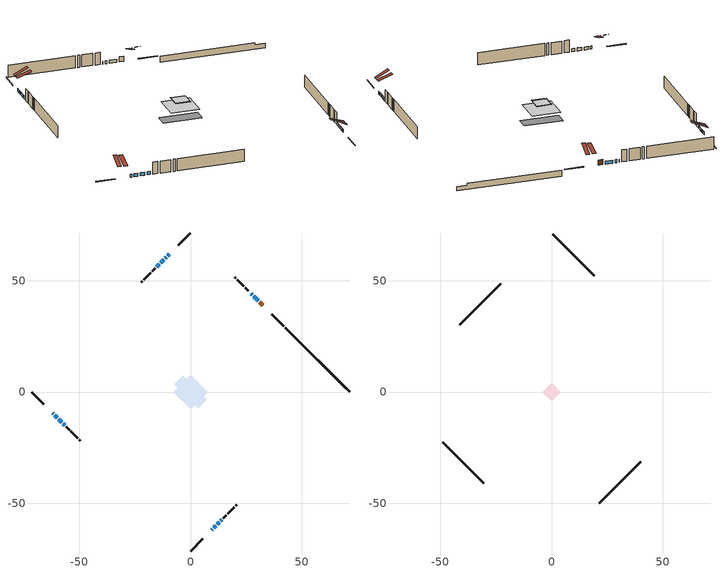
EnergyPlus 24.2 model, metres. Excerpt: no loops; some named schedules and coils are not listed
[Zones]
conditioned space
 floor adiabatic (AdiabaticFloorConstruction): -7.87,0 0,7.87 7.87,0 0,-7.87 z3.32
 floor foundation (Slab1 construction): -7.24,3.6 -3.6,7.24 7.24,-3.6 3.6,-7.24 z-1.58
 wall outside (RimJoist1 construction): 0,-71.55 5.43,-66.12 / -71.55,0 -66.12,-5.43 / 0,71.55 -5.43,66.12 / 41.94,29.62 36.51,35.04 z0.88:1.18
 wall outside (AdiabaticWallConstruction 1): 32.45,39.1 31.2,40.35 z0.88:2.91
 wall outside (AdiabaticWallConstruction): -62.06,-9.49 -61.67,-9.88 / 30.54,41.01 28.46,43.09 / 9.49,-62.06 9.84,-61.71 / -61.01,-10.54 -59.89,-11.66 / 10.49,-61.06 11.4,-60.15 / -9.49,62.06 -10.33,61.22 / 12.05,-59.5 12.9,-58.65 / 27.8,43.75 27.41,44.15 / 26.75,44.8 26.64,44.91 / 13.55,-58 14.08,-57.47 / -59.23,-12.32 -57.97,-13.58 / -57.32,-14.23 -56.48,-15.07 / -10.99,60.56 -11.37,60.18 / -12.03,59.52 -13.5,58.05 / -14.15,57.4 -15.28,56.27 z0.88:2.1
 wall outside (Wall1 construction): 14.74,-56.81 16.12,-55.43 / -55.83,-15.72 -54.45,-17.1 / -15.94,55.61 -17.32,54.23 / 25.98,45.57 24.6,46.95 z0.88:5.76
 wall outside (Wall2 construction): 16.78,-54.77 19.76,-51.79 / -53.79,-17.76 -50.8,-20.75 / -17.97,53.58 -20.96,50.59 / 23.94,47.61 20.96,50.59 z0.88:5.76
 wall outside (Wall3 construction): 20.42,-51.13 20.9,-50.65 / -50.15,-21.4 -49.66,-21.89 / -21.62,49.93 -22.1,49.45 / 20.3,51.25 19.81,51.74 z0.88:5.76
 wall foundation (FoundationWall1 construction): 42.59,28.96,-1.58 42.59,28.96,0.88 68.65,2.9,0.88 68.65,2.9,0.17 71.55,0,0.17 71.55,0,-1.58
 window (WindowConstruction 9): -62.06,-9.49 -61.67,-9.88 z0.88:2.1
 window (WindowConstruction 5): 30.54,41.01 28.46,43.09 z0.88:2.1
 window (WindowConstruction 6): 9.49,-62.06 9.83,-61.72 z0.88:2.1
 window (WindowConstruction 7): -61.01,-10.54 -59.89,-11.66 z0.88:2.1
 window (WindowConstruction 8): 10.49,-61.06 11.4,-60.15 z0.88:2.1
 window (WindowConstruction 13): -9.49,62.06 -10.33,61.22 z0.88:2.1
 window (WindowConstruction 14): 12.05,-59.5 12.9,-58.65 z0.88:2.1
 window (WindowConstruction 10): 27.8,43.75 27.41,44.14 z0.88:2.1
 window (WindowConstruction 11): 26.75,44.8 26.64,44.91 z0.88:2.1
 window (WindowConstruction 12): 13.56,-57.99 14.08,-57.47 z0.88:2.1
 window (WindowConstruction): -59.23,-12.32 -57.97,-13.58 z0.88:2.1
 window (WindowConstruction 1): -57.32,-14.23 -56.49,-15.07 z0.88:2.1
 window (WindowConstruction 2): -10.99,60.56 -11.37,60.18 z0.88:2.1
 window (WindowConstruction 3): -12.03,59.52 -13.5,58.05 z0.88:2.1
 window (WindowConstruction 4): -14.16,57.39 -15.28,56.27 z0.88:2.1
 door (Door): 32.45,39.1 31.2,40.35 z0.88:2.91
 ceiling adiabatic (AdiabaticFloorConstruction): 0,-7.87 7.87,0 0,7.87 -7.87,0 z3.32
 roof outside (Roof1 construction): 0,3.24 -3.24,0 0,-3.24 3.24,0 z5.76
attic - vented
 floor to conditioned space (Floor1 construction Reversed): -3.83,0 0,3.83 3.83,0 0,-3.83 z5.76
 floor to conditioned space (Floor2 construction Reversed): -4.18,0 0,4.18 4.18,0 0,-4.18 z5.76
 wall outside (Wall4 construction): 21.56,-49.99 40.06,-31.49 / -49.01,-22.55 -30.5,-41.05 / -22.76,48.79 -41.26,30.29 / 19.16,52.39 0.66,70.89 z0.88:5.76
 roof outside (Roof2 construction): 7.1,-64.45,5.76 3.47,-60.82,8.32 2.46,-61.84,8.32 6.09,-65.46,5.76; -64.45,-7.1,5.76 -60.82,-3.47,8.32 -61.84,-2.46,8.32 -65.46,-6.09,5.76; -7.1,64.45,5.76 -3.47,60.82,8.32 -2.46,61.84,8.32 -6.09,65.46,5.76; 34.84,36.71,5.76 31.21,33.09,8.32 32.22,32.08,8.32 35.85,35.7,5.76
 roof outside (Roof3 construction): 8.83,-62.72,5.76 4.76,-58.65,7.68 3.68,-59.72,7.68 7.76,-63.79,5.76; -62.72,-8.83,5.76 -58.65,-4.76,7.68 -59.72,-3.68,7.68 -63.79,-7.76,5.76; -8.83,62.72,5.76 -4.76,58.65,7.68 -3.68,59.72,7.68 -7.76,63.79,5.76; 33.11,38.45,5.76 29.03,34.37,7.68 30.1,33.3,7.68 34.18,37.37,5.76
[Building]
Building 1: Terrain=Suburbs
[Site:Location]
Mont Joli AP_QC: Latitude {deg}=48.61; Longitude {deg}=-68.21; Time Zone {hr}=-5; Elevation {m}=52; Keep Site Location Information=Yes
[Site:GroundTemperature:Shallow]
-0.843868, -3.04892, -3.2255, -2.1791, 2.02165, 6.20283, 9.82768, 12.1239, 12.319, 10.4514, 6.91898, 2.86606
[Site:WaterMainsTemperature]
Calculation Method=Schedule; Temperature Schedule=mains temperature schedule
[Material] Roughness=Rough; Thermal Absorptance=0.9
Name | Thickness {m} | Conductivity {W/m-K} | Density {kg/m3} | Specific Heat {J/kg-K} | Solar Absorptance | Visible Absorptance
asphalt or fiberglass shingles | 0.00635 | 0.162714 | 1121.4 | 1465.45 | 0.4 | 0.4
ceiling loosefill ins | 0.169333 | 0.0480833 | 16.02 | 1046.75 | 0.7 | 0.7
ceiling stud and cavity | 0.1397 | 0.112217 | 65.682 | 1177.47 | 0.7 | 0.7
ceiling stud and cavity 1 | 0.1397 | 0.157415 | 65.682 | 1177.47 | 0.7 | 0.7
concrete 4.0 in. | 0.1016 | 1.803125 | 2242.8 | 837.4 | 0.7 | 0.7
concrete 8.0 in. | 0.2032 | 1.803125 | 2242.8 | 837.4 | 0.7 | 0.7
door material | 0.04445 | 0.0451087 | 512.64 | 1214.23 | 0.7 | 0.7
exterior vertical ins | 0.0407268 | 0.029427 | 32.04 | 1214.23 | 0.7 | 0.7
floor covering | 0.0127 | 0.0433444 | 54.468 | 1339.84 | 0.6 | 0.6
floor rigid ins; wall rigid ins 1 | 0.512978 | 0.029427 | 32.04 | 1214.23 | 0.7 | 0.7
floor stud and cavity | 0.1397 | 1.75129 | 37.0049 | 1207.88 | 0.7 | 0.7
furniture material conditioned space 1 | 0.1524 | 0.115458 | 640.8 | 1214.23 | 0.6 | 0.6
gypsum board | 0.0127 | 0.160291 | 801 | 837.4 | 0.6 | 0.6
gypsum board 1 | 0.0127 | 0.160291 | 801 | 837.4 | 0.7 | 0.7
osb sheathing 0.5 in. | 0.0127 | 0.115458 | 512.64 | 1214.23 | 0.7 | 0.7
osb sheathing 0.75 in. | 0.01905 | 0.115458 | 512.64 | 1214.23 | 0.7 | 0.7
osb sheathing 2.0 in. | 0.0508 | 0.115458 | 512.64 | 1214.23 | 0.7 | 0.7
rim joist stud and cavity | 0.0508 | 0.0278588 | 125.044 | 1163.47 | 0.6 | 0.6
roof stud and cavity | 0.2032 | 0.17329 | 78.34581 | 1123.46 | 0.7 | 0.7
wall rigid ins | 0.051816 | 0.029427 | 32.04 | 1214.23 | 0.7 | 0.7
wall stud and cavity | 0.1397 | 0.0986797 | 139.0536 | 1170.24 | 0.7 | 0.7
wall stud and cavity 1 | 0.1397 | 0.19304 | 139.0536 | 1170.24 | 0.7 | 0.7
wall stud and cavity 2 | 0.1397 | 0.248715 | 139.0536 | 1170.24 | 0.7 | 0.7
wall stud and cavity 3 | 0.0889 | 6.1454 | 50.32683 | 1063.81 | 0.6 | 0.6
wall stud and cavity 4 | 0.0889 | 0.380278 | 52.3479 | 1209.89 | 0.7 | 0.7
wall stud and cavity 5 | 0.0889 | 0.391764 | 83.0341 | 1211.67 | 0.7 | 0.7
wood siding | 0.0254 | 0.102417 | 544.68 | 1172.36 | 0.4 | 0.4
wood siding 1 | 0.00254 | 0.102417 | 544.68 | 1172.36 | 0.4 | 0.4
wood siding 2; wood siding 3; wood siding 4 | 0.0254 | 0.102417 | 544.68 | 1172.36 | 0.7 | 0.7
[WindowMaterial:SimpleGlazingSystem]
Name | U-Factor {W/m2-K} | Solar Heat Gain Coefficient
WindowMaterial | 3.120061 | 0.6
WindowMaterial 1 | 3.16719 | 0.57
WindowMaterial 10 | 7.071949 | 0.65
WindowMaterial 11 | 6.69323 | 0.75
WindowMaterial 12 | 3.02013 | 0.49
WindowMaterial 2 | 2.98152 | 0.53
WindowMaterial 3 | 3.09281 | 0.61
WindowMaterial 4 | 3.227943 | 0.53
WindowMaterial 5 | 3.09848 | 0.59
WindowMaterial 6 | 2.986628 | 0.52
WindowMaterial 7 | 3.15867 | 0.56
WindowMaterial 8 | 2.93666 | 0.6
WindowMaterial 9 | 6.72446 | 0.74
[Construction]
AdiabaticFloorConstruction: floor stud and cavity, floor rigid ins, osb sheathing 0.75 in., floor covering
AdiabaticWallConstruction: wood siding 3, wall rigid ins 1, wall stud and cavity 4, gypsum board
AdiabaticWallConstruction 1: wood siding 4, wall rigid ins 1, wall stud and cavity 4, gypsum board
Door: door material
Floor1 construction Reversed: gypsum board, ceiling stud and cavity
Floor2 construction Reversed: gypsum board, ceiling stud and cavity 1, ceiling loosefill ins
FoundationWall1 construction: concrete 8.0 in., gypsum board 1
furniture construction conditioned space 1: furniture material conditioned space 1
PartitionWallConstruction: gypsum board, wall stud and cavity 5, gypsum board
RimJoist1 construction: wood siding 2, osb sheathing 2.0 in., rim joist stud and cavity
Roof1 construction: asphalt or fiberglass shingles, osb sheathing 0.75 in., roof stud and cavity, gypsum board
Roof2 construction; Roof3 construction: asphalt or fiberglass shingles
Slab1 construction: concrete 4.0 in.
Wall1 construction: wood siding, osb sheathing 0.5 in., wall stud and cavity, gypsum board
Wall2 construction: wood siding, wall rigid ins, osb sheathing 0.5 in., wall stud and cavity 1, gypsum board
Wall3 construction: wood siding, wall rigid ins, osb sheathing 0.5 in., wall stud and cavity 2, gypsum board
Wall4 construction: wood siding 1, wall stud and cavity 3
WindowConstruction: WindowMaterial
WindowConstruction 1: WindowMaterial 1
WindowConstruction 10; WindowConstruction 9: WindowMaterial 9
WindowConstruction 11: WindowMaterial 10
WindowConstruction 12: WindowMaterial 11
WindowConstruction 13; WindowConstruction 14: WindowMaterial 12
WindowConstruction 2: WindowMaterial 2
WindowConstruction 3: WindowMaterial 3
WindowConstruction 4: WindowMaterial 4
WindowConstruction 5: WindowMaterial 5
WindowConstruction 6: WindowMaterial 6
WindowConstruction 7: WindowMaterial 7
WindowConstruction 8: WindowMaterial 8
[Zone] Multiplier=1; Part of Total Floor Area=Yes
Name | Volume {m3}
attic - vented | 33.121
conditioned space | 467.3
[Space]
Name | Zone | Volume {m3}
attic - vented 1 | attic - vented | 33.121
conditioned space 1 | conditioned space | 467.3
[ZoneInfiltration:EffectiveLeakageArea]
infil attic - vented 1: Zone or Space=attic - vented 1; Schedule=Always On Discrete; Effective Air Leakage Area {cm2}=2239.65; Stack Coefficient=0.000517419; Wind Coefficient=1.53689e-05
[ZoneMixing]
whole house fan mix: Zone or Space=attic - vented; Schedule=Always On Continuous; Design Flow Rate Calculation Method=Flow/Zone; Design Flow Rate {m3/s}=0; Source Zone or Space=conditioned space
[SurfaceProperty:ExposedFoundationPerimeter]
Slab1: Exposed Perimeter Calculation Method=TotalExposedPerimeter; Total Exposed Perimeter {m}=40.953
[InternalMass] Zone or ZoneList=conditioned space; Space or SpaceList=conditioned space 1
Name | Construction | Surface Area {m2}
furniture mass conditioned space 1 | furniture construction conditioned space 1 | 81.0959
partition wall mass | PartitionWallConstruction | 202.74
[Lights]
interior lighting: Zone or ZoneList or Space or SpaceList=conditioned space 1; Schedule=interior lighting schedule; Design Level Calculation Method=LightingLevel; Lighting Level {W}=343.2; Return Air Fraction=0; Fraction Radiant=0.6; Fraction Visible=0.2; Fraction Replaceable=1
[People]
occupants: Zone or ZoneList or Space or SpaceList=conditioned space 1; Number of People Schedule=occupants schedule; Number of People Calculation Method=People; Number of People=3; Fraction Radiant=0.314171; Sensible Heat Fraction=0.56303; Activity Level Schedule=occupants activity schedule; Carbon Dioxide Generation Rate {m3/s-W}=0; Enable ASHRAE 55 Comfort Warnings=No; Mean Radiant Temperature Calculation Type=EnclosureAveraged
[ElectricEquipment] Zone or ZoneList or Space or SpaceList=conditioned space 1; Design Level Calculation Method=EquipmentLevel
Name | Schedule | Design Level {W} | Fraction Latent | Fraction Radiant | Fraction Lost
clothes dryer | clothes dryer schedule | 140.772 | 0.015 | 0.081 | 0.85
clothes washer | clothes washer schedule | 32.1985 | 0.03 | 0.162 | 0.7
cooking range | cooking range schedule | 215.147 | 0.08 | 0.432 | 0.2
dishwasher | dishwasher schedule | 66.8632 | 0.3 | 0.18 | 0.4
fridge | fridge schedule | 72.9452 | 0 | 0.6 | 0
mech vent bath fan 0 | mech vent bath fan 0 schedule | 0.9 | 0 | 0 | 1
mech vent house fan | mech vent house fan schedule | 0 | 0 | 0 | 1
mech vent house fan cfis | mech vent house fan cfis schedule | 0 | 0 | 0 | 0
mech vent range fan 0 | mech vent range fan 0 schedule | 2.7 | 0 | 0 | 1
misc plug loads | misc plug loads schedule | 494.7 | 0.045 | 0.513 | 0.1
whole house fan | Always On Discrete | 0 | 0 | 0 | 1
[OtherEquipment] Zone or ZoneList or Space or SpaceList=conditioned space 1; Design Level Calculation Method=EquipmentLevel
Name | Fuel Type | Schedule | Design Level {W} | Fraction Latent | Fraction Radiant | Fraction Lost
clothes dryer 1 | Electricity | clothes dryer schedule | 0 | 0.015 | 0.081 | 0.85
cooking range 1 | Electricity | cooking range schedule | 0 | 0.08 | 0.432 | 0.2
general water use latent | None | general water use schedule | 62.594 | 1 | 0 | 0
general water use sensible | None | general water use schedule | -61.6891 | 0 | 0.6 | 0
mech vent house fan latent load | None | Always On Discrete | 0 | 1 | 0 | 0
mech vent house fan sensible load | None | Always On Discrete | 0 | 0 | 0 | 0
water heater energy adjustment1 | Electricity | Always On Discrete | 0.01 | 0 | 0 | 1
[ZoneInfiltration:DesignFlowRate] Zone or ZoneList or Space or SpaceList=conditioned space 1; Schedule=Always On Discrete; Design Flow Rate Calculation Method=Flow/Zone; Design Flow Rate {m3/s}=0
infil flow; natural vent flow; whole house fan flow
[ZoneControl:Thermostat]
conditioned space Thermostat: Zone or ZoneList=conditioned space; Control Type Schedule=conditioned space Thermostat Schedule; Control 1=conditioned space temperature setpoint; Temperature Difference Between Cutout And Setpoint {deltaC}=0
[ThermostatSetpoint:DualSetpoint]
conditioned space temperature setpoint: Heating Setpoint Temperature Schedule=heating setpoint; Cooling Setpoint Temperature Schedule=cooling setpoint
[AirLoopHVAC:UnitarySystem]
unit heater unitary system: Control Type=Load; Controlling Zone or Thermostat Location=conditioned space; Dehumidification Control Type=None; Availability Schedule=Always On Discrete; Supply Fan=unit heater supply fan; Fan Placement=BlowThrough; Supply Air Fan Operating Mode Schedule=unit heater auto fan schedule; Heating Coil=unit heater htg coil; DX Heating Coil Sizing Ratio=1; Use DOAS DX Cooling Coil=No; Minimum Supply Air Temperature {C}=2; Latent Load Control=SensibleOnlyLoadControl; Cooling Supply Air Flow Rate Method=None; Heating Supply Air Flow Rate Method=SupplyAirFlowRate; Heating Supply Air Flow Rate {m3/s}=0.00141584; No Load Supply Air Flow Rate Method=SupplyAirFlowRate; No Load Supply Air Flow Rate {m3/s}=0; No Load Supply Air Flow Rate Control Set To Low Speed=Yes; Maximum Supply Air Temperature {C}=48.8889; Maximum Outdoor Dry-Bulb Temperature for Supplemental Heater Operation {C}=21; Ancillary On-Cycle Electric Power {W}=0; Ancillary Off-Cycle Electric Power {W}=0
[Zone equipment]
conditioned space: electric baseboard, unit heater unitary system
[Foundation:Kiva]
Foundation Kiva 1: Initial Indoor Air Temperature {C}=18; Wall Height Above Grade {m}=0.880019; Wall Depth Below Slab {m}=0.2032; Custom Block Material Name 1=exterior vertical ins; Custom Block Depth 1 {m}=2.46001; Custom Block X Position 1 {m}=0.2159; Custom Block Z Position 1 {m}=0
[Foundation:Kiva:Settings]
Soil Conductivity {W/m-K}=0.849921; Soil Density {kg/m3}=1842.3; Soil Specific Heat {J/kg-K}=418.7; Ground Solar Absorptivity=0.9; Ground Thermal Absorptivity=0.9; Ground Surface Roughness {m}=0.03; Far-Field Width {m}=40; Deep-Ground Boundary Condition=ZeroFlux; Deep-Ground Depth {m}=40; Minimum Cell Dimension {m}=0.2; Maximum Cell Growth Coefficient=3; Simulation Timestep=Timestep
[Exterior:Lights]
exterior lighting: Schedule=exterior lighting schedule; Design Level {W}=75.6
[EnergyManagementSystem:Sensor] Output:Variable or Output:Meter Index Key=conditioned space
Name | Output:Variable or Output:Meter
conditioned_space_clg_unmet_s | Zone Cooling Setpoint Not Met Time
conditioned_space_htg_unmet_s | Zone Heating Setpoint Not Met Time
fridge_tin_s; tin_s; tin_s_1 | Zone Mean Air Temperature
tout_s | Zone Outdoor Air Drybulb Temperature
win_s | Zone Air Humidity Ratio
[Schedule:Constant]
Name | Hourly Value
Always On Continuous; mech vent house fan schedule; mech vent house fan cfis schedule; Always On Discrete | 1
occupants activity schedule | 117.228
fridge schedule; unit heater auto fan schedule | 0
[Schedule:Week:Daily]
interior lighting schedule Week Rule - Jan1-Jan27: interior lighting schedule day, interior lighting schedule day, interior lighting schedule day, interior lighting schedule day, interior lighting schedule day, interior lighting schedule day, interior lighting schedule day, interior lighting schedule default day, interior lighting schedule default day, interior lighting schedule default day, interior lighting schedule default day, interior lighting schedule default day
interior lighting schedule Week Rule - Jan28-Feb3: interior lighting schedule day, interior lighting schedule day, interior lighting schedule day, interior lighting schedule day, interior lighting schedule day 1, interior lighting schedule day 1, interior lighting schedule day 1, interior lighting schedule default day, interior lighting schedule default day, interior lighting schedule default day, interior lighting schedule default day, interior lighting schedule default day
interior lighting schedule Week Rule - Feb4-Feb24: interior lighting schedule day 1, interior lighting schedule day 1, interior lighting schedule day 1, interior lighting schedule day 1, interior lighting schedule day 1, interior lighting schedule day 1, interior lighting schedule day 1, interior lighting schedule default day, interior lighting schedule default day, interior lighting schedule default day, interior lighting schedule default day, interior lighting schedule default day
interior lighting schedule Week Rule - Feb25-Mar3: interior lighting schedule day 1, interior lighting schedule day 1, interior lighting schedule day 1, interior lighting schedule day 1, interior lighting schedule day 2, interior lighting schedule day 2, interior lighting schedule day 2, interior lighting schedule default day, interior lighting schedule default day, interior lighting schedule default day, interior lighting schedule default day, interior lighting schedule default day
interior lighting schedule Week Rule - Mar4-Mar31: interior lighting schedule day 2, interior lighting schedule day 2, interior lighting schedule day 2, interior lighting schedule day 2, interior lighting schedule day 2, interior lighting schedule day 2, interior lighting schedule day 2, interior lighting schedule default day, interior lighting schedule default day, interior lighting schedule default day, interior lighting schedule default day, interior lighting schedule default day
interior lighting schedule Week Rule - Apr1-Apr28: interior lighting schedule day 3, interior lighting schedule day 3, interior lighting schedule day 3, interior lighting schedule day 3, interior lighting schedule day 3, interior lighting schedule day 3, interior lighting schedule day 3, interior lighting schedule default day, interior lighting schedule default day, interior lighting schedule default day, interior lighting schedule default day, interior lighting schedule default day
interior lighting schedule Week Rule - Apr29-May5: interior lighting schedule day 3, interior lighting schedule day 3, interior lighting schedule day 4, interior lighting schedule day 4, interior lighting schedule day 4, interior lighting schedule day 4, interior lighting schedule day 4, interior lighting schedule default day, interior lighting schedule default day, interior lighting schedule default day, interior lighting schedule default day, interior lighting schedule default day
interior lighting schedule Week Rule - May6-May26: interior lighting schedule day 4, interior lighting schedule day 4, interior lighting schedule day 4, interior lighting schedule day 4, interior lighting schedule day 4, interior lighting schedule day 4, interior lighting schedule day 4, interior lighting schedule default day, interior lighting schedule default day, interior lighting schedule default day, interior lighting schedule default day, interior lighting schedule default day
interior lighting schedule Week Rule - May27-Jun2: interior lighting schedule day 4, interior lighting schedule day 4, interior lighting schedule day 4, interior lighting schedule day 4, interior lighting schedule day 4, interior lighting schedule day 5, interior lighting schedule day 5, interior lighting schedule default day, interior lighting schedule default day, interior lighting schedule default day, interior lighting schedule default day, interior lighting schedule default day
interior lighting schedule Week Rule - Jun3-Jun30: interior lighting schedule day 5, interior lighting schedule day 5, interior lighting schedule day 5, interior lighting schedule day 5, interior lighting schedule day 5, interior lighting schedule day 5, interior lighting schedule day 5, interior lighting schedule default day, interior lighting schedule default day, interior lighting schedule default day, interior lighting schedule default day, interior lighting schedule default day
interior lighting schedule Week Rule - Jul1-Jul28: interior lighting schedule day 6, interior lighting schedule day 6, interior lighting schedule day 6, interior lighting schedule day 6, interior lighting schedule day 6, interior lighting schedule day 6, interior lighting schedule day 6, interior lighting schedule default day, interior lighting schedule default day, interior lighting schedule default day, interior lighting schedule default day, interior lighting schedule default day
interior lighting schedule Week Rule - Jul29-Aug4: interior lighting schedule day 6, interior lighting schedule day 6, interior lighting schedule day 6, interior lighting schedule day 7, interior lighting schedule day 7, interior lighting schedule day 7, interior lighting schedule day 7, interior lighting schedule default day, interior lighting schedule default day, interior lighting schedule default day, interior lighting schedule default day, interior lighting schedule default day
interior lighting schedule Week Rule - Aug5-Aug25: interior lighting schedule day 7, interior lighting schedule day 7, interior lighting schedule day 7, interior lighting schedule day 7, interior lighting schedule day 7, interior lighting schedule day 7, interior lighting schedule day 7, interior lighting schedule default day, interior lighting schedule default day, interior lighting schedule default day, interior lighting schedule default day, interior lighting schedule default day
interior lighting schedule Week Rule - Aug26-Sep1: interior lighting schedule day 7, interior lighting schedule day 7, interior lighting schedule day 7, interior lighting schedule day 7, interior lighting schedule day 7, interior lighting schedule day 7, interior lighting schedule day 8, interior lighting schedule default day, interior lighting schedule default day, interior lighting schedule default day, interior lighting schedule default day, interior lighting schedule default day
interior lighting schedule Week Rule - Sep2-Sep29: interior lighting schedule day 8, interior lighting schedule day 8, interior lighting schedule day 8, interior lighting schedule day 8, interior lighting schedule day 8, interior lighting schedule day 8, interior lighting schedule day 8, interior lighting schedule default day, interior lighting schedule default day, interior lighting schedule default day, interior lighting schedule default day, interior lighting schedule default day
interior lighting schedule Week Rule - Sep30-Oct6: interior lighting schedule day 8, interior lighting schedule day 9, interior lighting schedule day 9, interior lighting schedule day 9, interior lighting schedule day 9, interior lighting schedule day 9, interior lighting schedule day 9, interior lighting schedule default day, interior lighting schedule default day, interior lighting schedule default day, interior lighting schedule default day, interior lighting schedule default day
interior lighting schedule Week Rule - Oct7-Oct27: interior lighting schedule day 9, interior lighting schedule day 9, interior lighting schedule day 9, interior lighting schedule day 9, interior lighting schedule day 9, interior lighting schedule day 9, interior lighting schedule day 9, interior lighting schedule default day, interior lighting schedule default day, interior lighting schedule default day, interior lighting schedule default day, interior lighting schedule default day
interior lighting schedule Week Rule - Oct28-Nov3: interior lighting schedule day 9, interior lighting schedule day 9, interior lighting schedule day 9, interior lighting schedule day 9, interior lighting schedule day 10, interior lighting schedule day 10, interior lighting schedule day 10, interior lighting schedule default day, interior lighting schedule default day, interior lighting schedule default day, interior lighting schedule default day, interior lighting schedule default day
interior lighting schedule Week Rule - Nov4-Nov24: interior lighting schedule day 10, interior lighting schedule day 10, interior lighting schedule day 10, interior lighting schedule day 10, interior lighting schedule day 10, interior lighting schedule day 10, interior lighting schedule day 10, interior lighting schedule default day, interior lighting schedule default day, interior lighting schedule default day, interior lighting schedule default day, interior lighting schedule default day
interior lighting schedule Week Rule - Nov25-Dec1: interior lighting schedule day 10, interior lighting schedule day 10, interior lighting schedule day 10, interior lighting schedule day 10, interior lighting schedule day 10, interior lighting schedule day 10, interior lighting schedule day 11, interior lighting schedule default day, interior lighting schedule default day, interior lighting schedule default day, interior lighting schedule default day, interior lighting schedule default day
interior lighting schedule Week Rule - Dec2-Dec31: interior lighting schedule day 11, interior lighting schedule day 11, interior lighting schedule day 11, interior lighting schedule day 11, interior lighting schedule day 11, interior lighting schedule day 11, interior lighting schedule day 11, interior lighting schedule default day, interior lighting schedule default day, interior lighting schedule default day, interior lighting schedule default day, interior lighting schedule default day
occupants schedule Week Rule - Jan1-Dec31: occupants schedule day, occupants schedule day, occupants schedule day, occupants schedule day, occupants schedule day, occupants schedule day, occupants schedule day, occupants schedule default day, occupants schedule default day, occupants schedule default day, occupants schedule default day, occupants schedule default day
clothes dryer schedule Week Rule - Jan1-Dec31: clothes dryer schedule day, clothes dryer schedule day, clothes dryer schedule day, clothes dryer schedule day, clothes dryer schedule day, clothes dryer schedule day, clothes dryer schedule day, clothes dryer schedule default day, clothes dryer schedule default day, clothes dryer schedule default day, clothes dryer schedule default day, clothes dryer schedule default day
clothes washer schedule Week Rule - Jan1-Dec31: clothes washer schedule day, clothes washer schedule day, clothes washer schedule day, clothes washer schedule day, clothes washer schedule day, clothes washer schedule day, clothes washer schedule day, clothes washer schedule default day, clothes washer schedule default day, clothes washer schedule default day, clothes washer schedule default day, clothes washer schedule default day
cooking range schedule Week Rule - Jan1-Dec31: cooking range schedule day, cooking range schedule day, cooking range schedule day, cooking range schedule day, cooking range schedule day, cooking range schedule day, cooking range schedule day, cooking range schedule default day, cooking range schedule default day, cooking range schedule default day, cooking range schedule default day, cooking range schedule default day
dishwasher schedule Week Rule - Jan1-Dec31: dishwasher schedule day, dishwasher schedule day, dishwasher schedule day, dishwasher schedule day, dishwasher schedule day, dishwasher schedule day, dishwasher schedule day, dishwasher schedule default day, dishwasher schedule default day, dishwasher schedule default day, dishwasher schedule default day, dishwasher schedule default day
mech vent bath fan 0 schedule Week Rule - Jan1-Dec31: mech vent bath fan 0 schedule day, mech vent bath fan 0 schedule day, mech vent bath fan 0 schedule day, mech vent bath fan 0 schedule day, mech vent bath fan 0 schedule day, mech vent bath fan 0 schedule day, mech vent bath fan 0 schedule day, mech vent bath fan 0 schedule default day, mech vent bath fan 0 schedule default day, mech vent bath fan 0 schedule default day, mech vent bath fan 0 schedule default day, mech vent bath fan 0 schedule default day
mech vent range fan 0 schedule Week Rule - Jan1-Dec31: mech vent range fan 0 schedule day, mech vent range fan 0 schedule day, mech vent range fan 0 schedule day, mech vent range fan 0 schedule day, mech vent range fan 0 schedule day, mech vent range fan 0 schedule day, mech vent range fan 0 schedule day, mech vent range fan 0 schedule default day, mech vent range fan 0 schedule default day, mech vent range fan 0 schedule default day, mech vent range fan 0 schedule default day, mech vent range fan 0 schedule default day
misc plug loads schedule Week Rule - Jan1-Dec31: misc plug loads schedule day, misc plug loads schedule day, misc plug loads schedule day, misc plug loads schedule day, misc plug loads schedule day, misc plug loads schedule day, misc plug loads schedule day, misc plug loads schedule default day, misc plug loads schedule default day, misc plug loads schedule default day, misc plug loads schedule default day, misc plug loads schedule default day
general water use schedule Week Rule - Jan1-Dec31: general water use schedule day, general water use schedule day, general water use schedule day, general water use schedule day, general water use schedule day, general water use schedule day, general water use schedule day, general water use schedule default day, general water use schedule default day, general water use schedule default day, general water use schedule default day, general water use schedule default day
exterior lighting schedule Week Rule - Jan1-Jan27: exterior lighting schedule day, exterior lighting schedule day, exterior lighting schedule day, exterior lighting schedule day, exterior lighting schedule day, exterior lighting schedule day, exterior lighting schedule day, exterior lighting schedule default day, exterior lighting schedule default day, exterior lighting schedule default day, exterior lighting schedule default day, exterior lighting schedule default day
exterior lighting schedule Week Rule - Jan28-Feb3: exterior lighting schedule day, exterior lighting schedule day, exterior lighting schedule day, exterior lighting schedule day, exterior lighting schedule day 1, exterior lighting schedule day 1, exterior lighting schedule day 1, exterior lighting schedule default day, exterior lighting schedule default day, exterior lighting schedule default day, exterior lighting schedule default day, exterior lighting schedule default day
exterior lighting schedule Week Rule - Feb4-Feb24: exterior lighting schedule day 1, exterior lighting schedule day 1, exterior lighting schedule day 1, exterior lighting schedule day 1, exterior lighting schedule day 1, exterior lighting schedule day 1, exterior lighting schedule day 1, exterior lighting schedule default day, exterior lighting schedule default day, exterior lighting schedule default day, exterior lighting schedule default day, exterior lighting schedule default day
exterior lighting schedule Week Rule - Feb25-Mar3: exterior lighting schedule day 1, exterior lighting schedule day 1, exterior lighting schedule day 1, exterior lighting schedule day 1, exterior lighting schedule day 2, exterior lighting schedule day 2, exterior lighting schedule day 2, exterior lighting schedule default day, exterior lighting schedule default day, exterior lighting schedule default day, exterior lighting schedule default day, exterior lighting schedule default day
exterior lighting schedule Week Rule - Mar4-Mar31: exterior lighting schedule day 2, exterior lighting schedule day 2, exterior lighting schedule day 2, exterior lighting schedule day 2, exterior lighting schedule day 2, exterior lighting schedule day 2, exterior lighting schedule day 2, exterior lighting schedule default day, exterior lighting schedule default day, exterior lighting schedule default day, exterior lighting schedule default day, exterior lighting schedule default day
exterior lighting schedule Week Rule - Apr1-Apr28: exterior lighting schedule day 3, exterior lighting schedule day 3, exterior lighting schedule day 3, exterior lighting schedule day 3, exterior lighting schedule day 3, exterior lighting schedule day 3, exterior lighting schedule day 3, exterior lighting schedule default day, exterior lighting schedule default day, exterior lighting schedule default day, exterior lighting schedule default day, exterior lighting schedule default day
exterior lighting schedule Week Rule - Apr29-May5: exterior lighting schedule day 3, exterior lighting schedule day 3, exterior lighting schedule day 4, exterior lighting schedule day 4, exterior lighting schedule day 4, exterior lighting schedule day 4, exterior lighting schedule day 4, exterior lighting schedule default day, exterior lighting schedule default day, exterior lighting schedule default day, exterior lighting schedule default day, exterior lighting schedule default day
exterior lighting schedule Week Rule - May6-May26: exterior lighting schedule day 4, exterior lighting schedule day 4, exterior lighting schedule day 4, exterior lighting schedule day 4, exterior lighting schedule day 4, exterior lighting schedule day 4, exterior lighting schedule day 4, exterior lighting schedule default day, exterior lighting schedule default day, exterior lighting schedule default day, exterior lighting schedule default day, exterior lighting schedule default day
exterior lighting schedule Week Rule - May27-Jun2: exterior lighting schedule day 4, exterior lighting schedule day 4, exterior lighting schedule day 4, exterior lighting schedule day 4, exterior lighting schedule day 4, exterior lighting schedule day 5, exterior lighting schedule day 5, exterior lighting schedule default day, exterior lighting schedule default day, exterior lighting schedule default day, exterior lighting schedule default day, exterior lighting schedule default day
exterior lighting schedule Week Rule - Jun3-Jun30: exterior lighting schedule day 5, exterior lighting schedule day 5, exterior lighting schedule day 5, exterior lighting schedule day 5, exterior lighting schedule day 5, exterior lighting schedule day 5, exterior lighting schedule day 5, exterior lighting schedule default day, exterior lighting schedule default day, exterior lighting schedule default day, exterior lighting schedule default day, exterior lighting schedule default day
[Schedule:Year]
interior lighting schedule: interior lighting schedule Week Rule - Jan1-Jan27, 1, 1, 1, 27, interior lighting schedule Week Rule - Jan28-Feb3, 1, 28, 2, 3, interior lighting schedule Week Rule - Feb4-Feb24, 2, 4, 2, 24, interior lighting schedule Week Rule - Feb25-Mar3, 2, 25, 3, 3, interior lighting schedule Week Rule - Mar4-Mar31, 3, 4, 3, 31, interior lighting schedule Week Rule - Apr1-Apr28, 4, 1, 4, 28, interior lighting schedule Week Rule - Apr29-May5, 4, 29, 5, 5, interior lighting schedule Week Rule - May6-May26, 5, 6, 5, 26, interior lighting schedule Week Rule - May27-Jun2, 5, 27, 6, 2, interior lighting schedule Week Rule - Jun3-Jun30, 6, 3, 6, 30, interior lighting schedule Week Rule - Jul1-Jul28, 7, 1, 7, 28, interior lighting schedule Week Rule - Jul29-Aug4, 7, 29, 8, 4, interior lighting schedule Week Rule - Aug5-Aug25, 8, 5, 8, 25, interior lighting schedule Week Rule - Aug26-Sep1, 8, 26, 9, 1, interior lighting schedule Week Rule - Sep2-Sep29, 9, 2, 9, 29, interior lighting schedule Week Rule - Sep30-Oct6, 9, 30, 10, 6, interior lighting schedule Week Rule - Oct7-Oct27, 10, 7, 10, 27, interior lighting schedule Week Rule - Oct28-Nov3, 10, 28, 11, 3, interior lighting schedule Week Rule - Nov4-Nov24, 11, 4, 11, 24, interior lighting schedule Week Rule - Nov25-Dec1, 11, 25, 12, 1, interior lighting schedule Week Rule - Dec2-Dec31, 12, 2, 12, 31
occupants schedule: occupants schedule Week Rule - Jan1-Dec31, 1, 1, 12, 31
clothes dryer schedule: clothes dryer schedule Week Rule - Jan1-Dec31, 1, 1, 12, 31
clothes washer schedule: clothes washer schedule Week Rule - Jan1-Dec31, 1, 1, 12, 31
cooking range schedule: cooking range schedule Week Rule - Jan1-Dec31, 1, 1, 12, 31
dishwasher schedule: dishwasher schedule Week Rule - Jan1-Dec31, 1, 1, 12, 31
mech vent bath fan 0 schedule: mech vent bath fan 0 schedule Week Rule - Jan1-Dec31, 1, 1, 12, 31
mech vent range fan 0 schedule: mech vent range fan 0 schedule Week Rule - Jan1-Dec31, 1, 1, 12, 31
misc plug loads schedule: misc plug loads schedule Week Rule - Jan1-Dec31, 1, 1, 12, 31
general water use schedule: general water use schedule Week Rule - Jan1-Dec31, 1, 1, 12, 31
exterior lighting schedule: exterior lighting schedule Week Rule - Jan1-Jan27, 1, 1, 1, 27, exterior lighting schedule Week Rule - Jan28-Feb3, 1, 28, 2, 3, exterior lighting schedule Week Rule - Feb4-Feb24, 2, 4, 2, 24, exterior lighting schedule Week Rule - Feb25-Mar3, 2, 25, 3, 3, exterior lighting schedule Week Rule - Mar4-Mar31, 3, 4, 3, 31, exterior lighting schedule Week Rule - Apr1-Apr28, 4, 1, 4, 28, exterior lighting schedule Week Rule - Apr29-May5, 4, 29, 5, 5, exterior lighting schedule Week Rule - May6-May26, 5, 6, 5, 26, exterior lighting schedule Week Rule - May27-Jun2, 5, 27, 6, 2, exterior lighting schedule Week Rule - Jun3-Jun30, 6, 3, 6, 30, exterior lighting schedule Week Rule - Jul1-Jul28, 7, 1, 7, 28, exterior lighting schedule Week Rule - Jul29-Aug4, 7, 29, 8, 4, exterior lighting schedule Week Rule - Aug5-Aug25, 8, 5, 8, 25, exterior lighting schedule Week Rule - Aug26-Sep1, 8, 26, 9, 1, exterior lighting schedule Week Rule - Sep2-Sep29, 9, 2, 9, 29, exterior lighting schedule Week Rule - Sep30-Oct6, 9, 30, 10, 6, exterior lighting schedule Week Rule - Oct7-Oct27, 10, 7, 10, 27, exterior lighting schedule Week Rule - Oct28-Nov3, 10, 28, 11, 3, exterior lighting schedule Week Rule - Nov4-Nov24, 11, 4, 11, 24, exterior lighting schedule Week Rule - Nov25-Dec1, 11, 25, 12, 1, exterior lighting schedule Week Rule - Dec2-Dec31, 12, 2, 12, 31
[Schedule:Compact]
conditioned space Thermostat Schedule: Through: 12/31, For: AllDays, Until: 24:00, 4
mains temperature schedule: Through: 01/01, For: AllDays, Until: 24:00, 4.55833, Through: 01/02, For: AllDays, Until: 24:00, 4.48833, Through: 01/03, For: AllDays, Until: 24:00, 4.41944, Through: 01/04, For: AllDays, Until: 24:00, 4.35111, Through: 01/05, For: AllDays, Until: 24:00, 4.28389, Through: 01/06, For: AllDays, Until: 24:00, 4.21778, Through: 01/07, For: AllDays, Until: 24:00, 4.15278, Through: 01/08, For: AllDays, Until: 24:00, 4.08889, Through: 01/09, For: AllDays, Until: 24:00, 4.02611, Through: 01/10, For: AllDays, Until: 24:00, 3.96444, Through: 01/11, For: AllDays, Until: 24:00, 3.90333, Through: 01/12, For: AllDays, Until: 24:00, 3.84389, Through: 01/13, For: AllDays, Until: 24:00, 3.78556, Through: 01/14, For: AllDays, Until: 24:00, 3.72833, Through: 01/15, For: AllDays, Until: 24:00, 3.67222, Through: 01/16, For: AllDays, Until: 24:00, 3.61722, Through: 01/17, For: AllDays, Until: 24:00, 3.56333, Through: 01/18, For: AllDays, Until: 24:00, 3.51111, Through: 01/19, For: AllDays, Until: 24:00, 3.46, Through: 01/20, For: AllDays, Until: 24:00, 3.41, Through: 01/21, For: AllDays, Until: 24:00, 3.36111, Through: 01/22, For: AllDays, Until: 24:00, 3.31389, Through: 01/23, For: AllDays, Until: 24:00, 3.26778, Through: 01/24, For: AllDays, Until: 24:00, 3.22278, Through: 01/25, For: AllDays, Until: 24:00, 3.17944, Through: 01/26, For: AllDays, Until: 24:00, 3.13722, Through: 01/27, For: AllDays, Until: 24:00, 3.09667, Through: 01/28, For: AllDays, Until: 24:00, 3.05722, Through: 01/29, For: AllDays, Until: 24:00, 3.01944, Through: 01/30, For: AllDays, Until: 24:00, 2.98278, Through: 01/31, For: AllDays, Until: 24:00, 2.94778, Through: 02/01, For: AllDays, Until: 24:00, 2.91389, Through: 02/02, For: AllDays, Until: 24:00, 2.88167, Through: 02/03, For: AllDays, Until: 24:00, 2.85056, Through: 02/04, For: AllDays, Until: 24:00, 2.82111, Through: 02/05, For: AllDays, Until: 24:00, 2.79278, Through: 02/06, For: AllDays, Until: 24:00, 2.76667, Through: 02/07, For: AllDays, Until: 24:00, 2.74111, Through: 02/08, For: AllDays, Until: 24:00, 2.71778, Through: 02/09, For: AllDays, Until: 24:00, 2.69556, Through: 02/10, For: AllDays, Until: 24:00, 2.675, Through: 02/11, For: AllDays, Until: 24:00, 2.65556, Through: 02/12, For: AllDays, Until: 24:00, 2.63833, Through: 02/13, For: AllDays, Until: 24:00, 2.62222, Through: 02/14, For: AllDays, Until: 24:00, 2.60722, Through: 02/15, For: AllDays, Until: 24:00, 2.59389, Through: 02/16, For: AllDays, Until: 24:00, 2.58278, Through: 02/17, For: AllDays, Until: 24:00, 2.57222, Through: 02/18, For: AllDays, Until: 24:00, 2.56389, Through: 02/19, For: AllDays, Until: 24:00, 2.55667, Through: 02/20, For: AllDays, Until: 24:00, 2.55111, Through: 02/21, For: AllDays, Until: 24:00, 2.54722, Through: 02/22, For: AllDays, Until: 24:00, 2.545, Through: 02/23, For: AllDays, Until: 24:00, 2.54389, Through: 02/24, For: AllDays, Until: 24:00, 2.54444, Through: 02/25, For: AllDays, Until: 24:00, 2.54667, Through: 02/26, For: AllDays, Until: 24:00, 2.55056, Through: 02/27, For: AllDays, Until: 24:00, 2.55556, Through: 02/28, For: AllDays, Until: 24:00, 2.56222, Through: 03/01, For: AllDays, Until: 24:00, 2.57056, Through: 03/02, For: AllDays, Until: 24:00, 2.58, Through: 03/03, For: AllDays, Until: 24:00, 2.59167, Through: 03/04, For: AllDays, Until: 24:00, 2.60444, Through: 03/05, For: AllDays, Until: 24:00, 2.61889, Through: 03/06, For: AllDays, Until: 24:00, 2.63444, Through: 03/07, For: AllDays, Until: 24:00, 2.65167, Through: 03/08, For: AllDays, Until: 24:00, 2.67056, Through: 03/09, For: AllDays, Until: 24:00, 2.69111, Through: 03/10, For: AllDays, Until: 24:00, 2.71278, Through: 03/11, For: AllDays, Until: 24:00, 2.73611, Through: 03/12, For: AllDays, Until: 24:00, 2.76111, Through: 03/13, For: AllDays, Until: 24:00, 2.78722, Through: 03/14, For: AllDays, Until: 24:00, 2.815, Through: 03/15, For: AllDays, Until: 24:00, 2.84389, Through: 03/16, For: AllDays, Until: 24:00, 2.87444, Through: 03/17, For: AllDays, Until: 24:00, 2.90667, Through: 03/18, For: AllDays, Until: 24:00, 2.94, Through: 03/19, For: AllDays, Until: 24:00, 2.975, Through: 03/20, For: AllDays, Until: 24:00, 3.01111, Through: 03/21, For: AllDays, Until: 24:00, 3.04889, Through: 03/22, For: AllDays, Until: 24:00, 3.08833, Through: 03/23, For: AllDays, Until: 24:00, 3.12833, Through: 03/24, For: AllDays, Until: 24:00, 3.17056, Through: 03/25, For: AllDays, Until: 24:00, 3.21333, Through: 03/26, For: AllDays, Until: 24:00, 3.25778, Through: 03/27, For: AllDays, Until: 24:00, 3.30389, Through: 03/28, For: AllDays, Until: 24:00, 3.35111, Through: 03/29, For: AllDays, Until: 24:00, 3.39944, Through: 03/30, For: AllDays, Until: 24:00, 3.44889, Through: 03/31, For: AllDays, Until: 24:00, 3.5, Through: 04/01, For: AllDays, Until: 24:00, 3.55222, Through: 04/02, For: AllDays, Until: 24:00, 3.60556, Through: 04/03, For: AllDays, Until: 24:00, 3.66, Through: 04/04, For: AllDays, Until: 24:00, 3.71611, Through: 04/05, For: AllDays, Until: 24:00, 3.77278, Through: 04/06, For: AllDays, Until: 24:00, 3.83111, Through: 04/07, For: AllDays, Until: 24:00, 3.89056, Through: 04/08, For: AllDays, Until: 24:00, 3.95111, Through: 04/09, For: AllDays, Until: 24:00, 4.01278, Through: 04/10, For: AllDays, Until: 24:00, 4.075, Through: 04/11, For: AllDays, Until: 24:00, 4.13889, Through: 04/12, For: AllDays, Until: 24:00, 4.20389, Through: 04/13, For: AllDays, Until: 24:00, 4.27, Through: 04/14, For: AllDays, Until: 24:00, 4.33667, Through: 04/15, For: AllDays, Until: 24:00, 4.40444, Through: 04/16, For: AllDays, Until: 24:00, 4.47333, Through: 04/17, For: AllDays, Until: 24:00, 4.54333, Through: 04/18, For: AllDays, Until: 24:00, 4.61389, Through: 04/19, For: AllDays, Until: 24:00, 4.68556, Through: 04/20, For: AllDays, Until: 24:00, 4.75833, Through: 04/21, For: AllDays, Until: 24:00, 4.83167, Through: 04/22, For: AllDays, Until: 24:00, 4.90611, Through: 04/23, For: AllDays, Until: 24:00, 4.98111, Through: 04/24, For: AllDays, Until: 24:00, 5.05722, Through: 04/25, For: AllDays, Until: 24:00, 5.13389, Through: 04/26, For: AllDays, Until: 24:00, 5.21167, Through: 04/27, For: AllDays, Until: 24:00, 5.29, Through: 04/28, For: AllDays, Until: 24:00, 5.36889, Through: 04/29, For: AllDays, Until: 24:00, 5.44833, Through: 04/30, For: AllDays, Until: 24:00, 5.52889, Through: 05/01, For: AllDays, Until: 24:00, 5.61, Through: 05/02, For: AllDays, Until: 24:00, 5.69111, Through: 05/03, For: AllDays, Until: 24:00, 5.77333, Through: 05/04, For: AllDays, Until: 24:00, 5.85667, Through: 05/05, For: AllDays, Until: 24:00, 5.94, Through: 05/06, For: AllDays, Until: 24:00, 6.02389, Through: 05/07, For: AllDays, Until: 24:00, 6.10778, Through: 05/08, For: AllDays, Until: 24:00, 6.19278, Through: 05/09, For: AllDays, Until: 24:00, 6.27833, Through: 05/10, For: AllDays, Until: 24:00, 6.36389, Through: 05/11, For: AllDays, Until: 24:00, 6.45, Through: 05/12, For: AllDays, Until: 24:00, 6.53667, Through: 05/13, For: AllDays, Until: 24:00, 6.62333, Through: 05/14, For: AllDays, Until: 24:00, 6.71056, Through: 05/15, For: AllDays, Until: 24:00, 6.79778, Through: 05/16, For: AllDays, Until: 24:00, 6.88556, Through: 05/17, For: AllDays, Until: 24:00, 6.97389, Through: 05/18, For: AllDays, Until: 24:00, 7.06222, Through: 05/19, For: AllDays, Until: 24:00, 7.15056, Through: 05/20, For: AllDays, Until: 24:00, 7.23889, Through: 05/21, For: AllDays, Until: 24:00, 7.32778, Through: 05/22, For: AllDays, Until: 24:00, 7.41667, Through: 05/23, For: AllDays, Until: 24:00, 7.50556, Through: 05/24, For: AllDays, Until: 24:00, 7.59444, Through: 05/25, For: AllDays, Until: 24:00, 7.68333, Through: 05/26, For: AllDays, Until: 24:00, 7.77278, Through: 05/27, For: AllDays, Until: 24:00, 7.86167, Through: 05/28, For: AllDays, Until: 24:00, 7.95056, Through: 05/29, For: AllDays, Until: 24:00, 8.03944, Through: 05/30, For: AllDays, Until: 24:00, 8.12833, Through: 05/31, For: AllDays, Until: 24:00, 8.21722, Through: 06/01, For: AllDays, Until: 24:00, 8.30556, Through: 06/02, For: AllDays, Until: 24:00, 8.39389, Through: 06/03, For: AllDays, Until: 24:00, 8.48222, Through: 06/04, For: AllDays, Until: 24:00, 8.57, Through: 06/05, For: AllDays, Until: 24:00, 8.65778, Through: 06/06, For: AllDays, Until: 24:00, 8.745, Through: 06/07, For: AllDays, Until: 24:00, 8.83222, Through: 06/08, For: AllDays, Until: 24:00, 8.91889, Through: 06/09, For: AllDays, Until: 24:00, 9.00556, Through: 06/10, For: AllDays, Until: 24:00, 9.09167, Through: 06/11, For: AllDays, Until: 24:00, 9.17722, Through: 06/12, For: AllDays, Until: 24:00, 9.26222, Through: 06/13, For: AllDays, Until: 24:00, 9.34722, Through: 06/14, For: AllDays, Until: 24:00, 9.43111, Through: 06/15, For: AllDays, Until: 24:00, 9.515, Through: 06/16, For: AllDays, Until: 24:00, 9.59833, Through: 06/17, For: AllDays, Until: 24:00, 9.68111, Through: 06/18, For: AllDays, Until: 24:00, 9.76333, Through: 06/19, For: AllDays, Until: 24:00, 9.84444, Through: 06/20, For: AllDays, Until: 24:00, 9.92556, Through: 06/21, For: AllDays, Until: 24:00, 10.0056, Through: 06/22, For: AllDays, Until: 24:00, 10.085, Through: 06/23, For: AllDays, Until: 24:00, 10.1639, Through: 06/24, For: AllDays, Until: 24:00, 10.2422, Through: 06/25, For: AllDays, Until: 24:00, 10.3194, Through: 06/26, For: AllDays, Until: 24:00, 10.3961, Through: 06/27, For: AllDays, Until: 24:00, 10.4717, Through: 06/28, For: AllDays, Until: 24:00, 10.5467, Through: 06/29, For: AllDays, Until: 24:00, 10.6206, Through: 06/30, For: AllDays, Until: 24:00, 10.6939, Through: 07/01, For: AllDays, Until: 24:00, 10.7667, Through: 07/02, For: AllDays, Until: 24:00, 10.8378, Through: 07/03, For: AllDays, Until: 24:00, 10.9083, Through: 07/04, For: AllDays, Until: 24:00, 10.9783, Through: 07/05, For: AllDays, Until: 24:00, 11.0467, Through: 07/06, For: AllDays, Until: 24:00, 11.1144, Through: 07/07, For: AllDays, Until: 24:00, 11.1811, Through: 07/08, For: AllDays, Until: 24:00, 11.2467, Through: 07/09, For: AllDays, Until: 24:00, 11.3111, Through: 07/10, For: AllDays, Until: 24:00, 11.375, Through: 07/11, For: AllDays, Until: 24:00, 11.4372, Through: 07/12, For: AllDays, Until: 24:00, 11.4989, Through: 07/13, For: AllDays, Until: 24:00, 11.5589, Through: 07/14, For: AllDays, Until: 24:00, 11.6178, Through: 07/15, For: AllDays, Until: 24:00, 11.6761, Through: 07/16, For: AllDays, Until: 24:00, 11.7328, Through: 07/17, For: AllDays, Until: 24:00, 11.7883, Through: 07/18, For: AllDays, Until: 24:00, 11.8428, Through: 07/19, For: AllDays, Until: 24:00, 11.8956, Through: 07/20, For: AllDays, Until: 24:00, 11.9478, Through: 07/21, For: AllDays, Until: 24:00, 11.9983, Through: 07/22, For: AllDays, Until: 24:00, 12.0478, Through: 07/23, For: AllDays, Until: 24:00, 12.0956, Through: 07/24, For: AllDays, Until: 24:00, 12.1428, Through: 07/25, For: AllDays, Until: 24:00, 12.1883, Through: 07/26, For: AllDays, Until: 24:00, 12.2322, Through: 07/27, For: AllDays, Until: 24:00, 12.275, Through: 07/28, For: AllDays, Until: 24:00, 12.3167, Through: 07/29, For: AllDays, Until: 24:00, 12.3567, Through: 07/30, For: AllDays, Until: 24:00, 12.3956, Through: 07/31, For: AllDays, Until: 24:00, 12.4328, Through: 08/01, For: AllDays, Until: 24:00, 12.4689, Through: 08/02, For: AllDays, Until: 24:00, 12.5033, Through: 08/03, For: AllDays, Until: 24:00, 12.5367, Through: 08/04, For: AllDays, Until: 24:00, 12.5683, Through: 08/05, For: AllDays, Until: 24:00, 12.5983, Through: 08/06, For: AllDays, Until: 24:00, 12.6272, Through: 08/07, For: AllDays, Until: 24:00, 12.6544, Through: 08/08, For: AllDays, Until: 24:00, 12.6806, Through: 08/09, For: AllDays, Until: 24:00, 12.705, Through: 08/10, For: AllDays, Until: 24:00, 12.7278, Through: 08/11, For: AllDays, Until: 24:00, 12.7494, Through: 08/12, For: AllDays, Until: 24:00, 12.7694, Through: 08/13, For: AllDays, Until: 24:00, 12.7878, Through: 08/14, For: AllDays, Until: 24:00, 12.805, Through: 08/15, For: AllDays, Until: 24:00, 12.8206, Through: 08/16, For: AllDays, Until: 24:00, 12.8344, Through: 08/17, For: AllDays, Until: 24:00, 12.8467, Through: 08/18, For: AllDays, Until: 24:00, 12.8578, Through: 08/19, For: AllDays, Until: 24:00, 12.8672, Through: 08/20, For: AllDays, Until: 24:00, 12.875, Through: 08/21, For: AllDays, Until: 24:00, 12.8817, Through: 08/22, For: AllDays, Until: 24:00, 12.8867, Through: 08/23, For: AllDays, Until: 24:00, 12.89, Through: 08/24, For: AllDays, Until: 24:00, 12.8917, Through: 08/25, For: AllDays, Until: 24:00, 12.8917, Through: 08/26, For: AllDays, Until: 24:00, 12.8906, Through: 08/27, For: AllDays, Until: 24:00, 12.8878, Through: 08/28, For: AllDays, Until: 24:00, 12.8833, Through: 08/29, For: AllDays, Until: 24:00, 12.8772, Through: 08/30, For: AllDays, Until: 24:00, 12.87, Through: 08/31, For: AllDays, Until: 24:00, 12.8611, Through: 09/01, For: AllDays, Until: 24:00, 12.8506, Through: 09/02, For: AllDays, Until: 24:00, 12.8389, Through: 09/03, For: AllDays, Until: 24:00, 12.825, Through: 09/04, For: AllDays, Until: 24:00, 12.81, Through: 09/05, For: AllDays, Until: 24:00, 12.7939, Through: 09/06, For: AllDays, Until: 24:00, 12.7756, Through: 09/07, For: AllDays, Until: 24:00, 12.7561, Through: 09/08, For: AllDays, Until: 24:00, 12.735, Through: 09/09, For: AllDays, Until: 24:00, 12.7128, Through: 09/10, For: AllDays, Until: 24:00, 12.6889, Through: 09/11, For: AllDays, Until: 24:00, 12.6633, Through: 09/12, For: AllDays, Until: 24:00, 12.6367, Through: 09/13, For: AllDays, Until: 24:00, 12.6078, Through: 09/14, For: AllDays, Until: 24:00, 12.5783, Through: 09/15, For: AllDays, Until: 24:00, 12.5472, Through: 09/16, For: AllDays, Until: 24:00, 12.5144, Through: 09/17, For: AllDays, Until: 24:00, 12.48, Through: 09/18, For: AllDays, Until: 24:00, 12.4444, Through: 09/19, For: AllDays, Until: 24:00, 12.4078, Through: 09/20, For: AllDays, Until: 24:00, 12.3694, Through: 09/21, For: AllDays, Until: 24:00, 12.33, Through: 09/22, For: AllDays, Until: 24:00, 12.2889, Through: 09/23, For: AllDays, Until: 24:00, 12.2467, Through: 09/24, For: AllDays, Until: 24:00, 12.2028, Through: 09/25, For: AllDays, Until: 24:00, 12.1578, Through: 09/26, For: AllDays, Until: 24:00, 12.1111, Through: 09/27, For: AllDays, Until: 24:00, 12.0633, Through: 09/28, For: AllDays, Until: 24:00, 12.0144, Through: 09/29, For: AllDays, Until: 24:00, 11.9644, Through: 09/30, For: AllDays, Until: 24:00, 11.9128, Through: 10/01, For: AllDays, Until: 24:00, 11.86, Through: 10/02, For: AllDays, Until: 24:00, 11.8061, Through: 10/03, For: AllDays, Until: 24:00, 11.7511, Through: 10/04, For: AllDays, Until: 24:00, 11.6944, Through: 10/05, For: AllDays, Until: 24:00, 11.6372, Through: 10/06, For: AllDays, Until: 24:00, 11.5783, Through: 10/07, For: AllDays, Until: 24:00, 11.5183, Through: 10/08, For: AllDays, Until: 24:00, 11.4578, Through: 10/09, For: AllDays, Until: 24:00, 11.3956, Through: 10/10, For: AllDays, Until: 24:00, 11.3322, Through: 10/11, For: AllDays, Until: 24:00, 11.2678, Through: 10/12, For: AllDays, Until: 24:00, 11.2028, Through: 10/13, For: AllDays, Until: 24:00, 11.1367, Through: 10/14, For: AllDays, Until: 24:00, 11.0689, Through: 10/15, For: AllDays, Until: 24:00, 11.0006, Through: 10/16, For: AllDays, Until: 24:00, 10.9317, Through: 10/17, For: AllDays, Until: 24:00, 10.8611, Through: 10/18, For: AllDays, Until: 24:00, 10.79, Through: 10/19, For: AllDays, Until: 24:00, 10.7178, Through: 10/20, For: AllDays, Until: 24:00, 10.645, Through: 10/21, For: AllDays, Until: 24:00, 10.5711, Through: 10/22, For: AllDays, Until: 24:00, 10.4961, Through: 10/23, For: AllDays, Until: 24:00, 10.4211, Through: 10/24, For: AllDays, Until: 24:00, 10.3444, Through: 10/25, For: AllDays, Until: 24:00, 10.2672, Through: 10/26, For: AllDays, Until: 24:00, 10.1894, Through: 10/27, For: AllDays, Until: 24:00, 10.1111, Through: 10/28, For: AllDays, Until: 24:00, 10.0317, Through: 10/29, For: AllDays, Until: 24:00, 9.95167, Through: 10/30, For: AllDays, Until: 24:00, 9.87111, Through: 10/31, For: AllDays, Until: 24:00, 9.79, Through: 11/01, For: AllDays, Until: 24:00, 9.70778, Through: 11/02, For: AllDays, Until: 24:00, 9.62556, Through: 11/03, For: AllDays, Until: 24:00, 9.54222, Through: 11/04, For: AllDays, Until: 24:00, 9.45889, Through: 11/05, For: AllDays, Until: 24:00, 9.37444, Through: 11/06, For: AllDays, Until: 24:00, 9.29, Through: 11/07, For: AllDays, Until: 24:00, 9.205, Through: 11/08, For: AllDays, Until: 24:00, 9.11944, Through: 11/09, For: AllDays, Until: 24:00, 9.03389, Through: 11/10, For: AllDays, Until: 24:00, 8.94722, Through: 11/11, For: AllDays, Until: 24:00, 8.86056, Through: 11/12, For: AllDays, Until: 24:00, 8.77389, Through: 11/13, For: AllDays, Until: 24:00, 8.68611, Through: 11/14, For: AllDays, Until: 24:00, 8.59889, Through: 11/15, For: AllDays, Until: 24:00, 8.51111, Through: 11/16, For: AllDays, Until: 24:00, 8.42278, Through: 11/17, For: AllDays, Until: 24:00, 8.33444, Through: 11/18, For: AllDays, Until: 24:00, 8.24611, Through: 11/19, For: AllDays, Until: 24:00, 8.15722, Through: 11/20, For: AllDays, Until: 24:00, 8.06833, Through: 11/21, For: AllDays, Until: 24:00, 7.97944, Through: 11/22, For: AllDays, Until: 24:00, 7.89056, Through: 11/23, For: AllDays, Until: 24:00, 7.80167, Through: 11/24, For: AllDays, Until: 24:00, 7.71278, Through: 11/25, For: AllDays, Until: 24:00, 7.62389, Through: 11/26, For: AllDays, Until: 24:00, 7.53444, Through: 11/27, For: AllDays, Until: 24:00, 7.44556, Through: 11/28, For: AllDays, Until: 24:00, 7.35667, Through: 11/29, For: AllDays, Until: 24:00, 7.26778, Through: 11/30, For: AllDays, Until: 24:00, 7.17944, Through: 12/01, For: AllDays, Until: 24:00, 7.09111, Through: 12/02, For: AllDays, Until: 24:00, 7.00278, Through: 12/03, For: AllDays, Until: 24:00, 6.91444, Through: 12/04, For: AllDays, Until: 24:00, 6.82667, Through: 12/05, For: AllDays, Until: 24:00, 6.73889, Through: 12/06, For: AllDays, Until: 24:00, 6.65167, Through: 12/07, For: AllDays, Until: 24:00, 6.565, Through: 12/08, For: AllDays, Until: 24:00, 6.47833, Through: 12/09, For: AllDays, Until: 24:00, 6.39222, Through: 12/10, For: AllDays, Until: 24:00, 6.30611, Through: 12/11, For: AllDays, Until: 24:00, 6.22056, Through: 12/12, For: AllDays, Until: 24:00, 6.13556, Through: 12/13, For: AllDays, Until: 24:00, 6.05111, Through: 12/14, For: AllDays, Until: 24:00, 5.96722, Through: 12/15, For: AllDays, Until: 24:00, 5.88389, Through: 12/16, For: AllDays, Until: 24:00, 5.80056, Through: 12/17, For: AllDays, Until: 24:00, 5.71833, Through: 12/18, For: AllDays, Until: 24:00, 5.63667, Through: 12/19, For: AllDays, Until: 24:00, 5.555, Through: 12/20, For: AllDays, Until: 24:00, 5.47444, Through: 12/21, For: AllDays, Until: 24:00, 5.395, Through: 12/22, For: AllDays, Until: 24:00, 5.31556, Through: 12/23, For: AllDays, Until: 24:00, 5.23722, Through: 12/24, For: AllDays, Until: 24:00, 5.15944, Through: 12/25, For: AllDays, Until: 24:00, 5.08222, Through: 12/26, For: AllDays, Until: 24:00, 5.00611, Through: 12/27, For: AllDays, Until: 24:00, 4.93056, Through: 12/28, For: AllDays, Until: 24:00, 4.85611, Through: 12/29, For: AllDays, Until: 24:00, 4.78222, Through: 12/30, For: AllDays, Until: 24:00, 4.70944, Through: 12/31, For: AllDays, Until: 24:00, 4.63722
